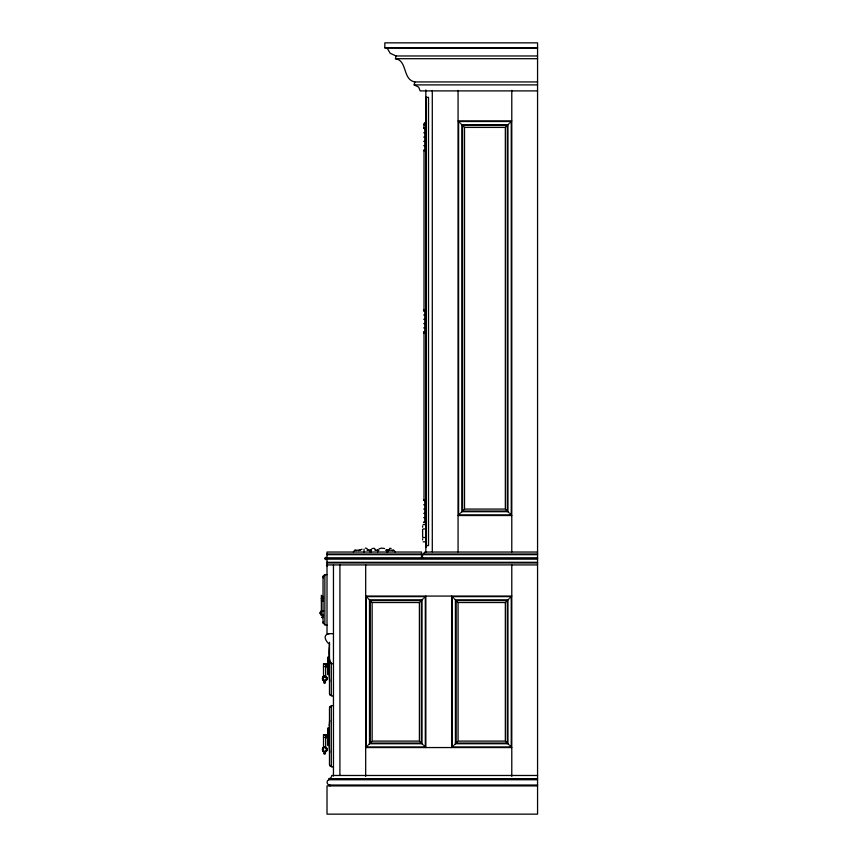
<?xml version="1.0" encoding="UTF-8"?>
<svg xmlns="http://www.w3.org/2000/svg" width="857" height="857" viewBox="0 0 857 857"><rect width="100%" height="100%" fill="white"/><g stroke="black" fill="none" stroke-linecap="round" stroke-linejoin="round"><path stroke-width="1.29" d="M353.33 552.037L354.669 550.237M320.368 613.344L320.368 612.701M323.26 751.161L324.439 751.707L322.918 750.786L322.607 748.707L324.439 747.197L322.661 748.611M327.042 678.798L325.264 680.779M326.935 748.707L326.988 749.971M320.347 612.937L321.803 610.891M322.586 677.919C322.061 680.212 325.906 682.065 322.671 679.44M327.02 678.969L326.978 677.983M325.264 558.303L326.431 557.993L326.121 559.16M326.871 557.95L326.871 559.021M537.564 81.94L414.788 81.94C402.372 79.53 407.653 60.643 395.452 58.704L396.009 55.973L537.564 55.973M537.564 90.896L420.155 90.896L418.677 87.135L414.177 84.897L414.788 81.94M424.044 123.922L425.843 122.583M323.068 576.472L324.867 575.133M329.517 707.528L331.305 706.189M320.507 612.177L321.654 610.966M326.871 679.44L325.103 680.812M326.871 750.346L326.303 751.139M326.849 750.389L325.264 751.685M323.1 622.396L323.517 621.7M322.81 677.405L324.439 676.302L323.657 676.559M322.746 677.501L323.507 676.655M505.769 126.986L507.301 125.454L462.555 125.454L462.555 511.029L507.301 511.029L507.301 125.454M509.09 512.818L507.965 511.704L507.965 124.79L509.09 123.665M509.904 122.851L511.233 121.523M327.01 566.006L327.545 565.47M458.602 514.971L458.602 121.512L511.243 121.512L511.243 514.971L458.602 514.971L459.952 513.632M460.755 512.818L461.88 511.704L461.88 124.79L460.755 123.665M462.555 511.029L464.087 509.497M419.834 602.096L421.355 600.564L370.17 600.564L370.17 743.062L421.355 743.062L421.355 600.564M423.154 744.862L422.03 743.737L422.03 599.889L423.154 598.775M423.958 597.961L425.297 596.633M505.769 602.096L507.301 600.564L456.106 600.564L456.106 743.062L507.301 743.062L507.301 600.564M509.09 744.862L507.965 743.737L507.965 599.889L509.09 598.775M509.904 597.961L511.233 596.633M366.218 747.015L366.218 596.622L425.308 596.622L425.308 747.015L366.218 747.015L367.567 745.665M368.371 744.862L369.496 743.737L369.496 599.889L368.371 598.775M370.17 743.062L371.702 741.53M452.164 747.015L452.164 596.622L511.243 596.622L511.243 747.015L452.164 747.015L453.503 745.665M454.317 744.862L455.431 743.737L455.431 599.889L454.317 598.775M456.106 743.062L457.638 741.53M388.907 549.948L389.839 548.276L391.135 548.448M326.281 751.161L325.103 751.707M392.377 550.687L393.074 550.28M358.472 550.623L362.093 549.166M371.992 548.566L374.348 548.298L375.912 550.473M379.019 548.876L381.365 548.116L384.622 548.523M537.564 554.672L423.037 554.672L421.869 556.193L423.283 557.928M537.564 779.741L328.917 779.741C325.885 780.545 326.871 785.462 329.977 785.033L537.564 785.033M329.699 720.159L329.163 726.029M423.272 553.954L424.772 552.037L537.564 552.037M328.917 779.741C328.756 778.038 332.205 777.888 331.723 775.478L537.564 775.478M329.163 633.677C321.921 634.801 325.96 641.711 329.495 644.25C328.863 650.774 327.931 657.673 331.305 663.757L333.459 663.757M365.328 548.105L366.678 548.384L368.553 550.355M537.564 785.912L327.01 785.912L327.01 814.15L537.564 814.15L537.564 42.85L384.825 42.85L384.825 47.821L537.564 47.821M384.825 47.821L537.564 48.174M395.452 58.704L537.564 58.704M414.177 84.897L537.564 84.897M425.843 97.344L428.532 97.344L428.532 545.588L425.843 545.588M425.843 102.711L426.379 102.711M458.067 120.976L511.779 120.976M461.88 124.79L507.965 124.79M423.69 127.822L425.843 127.822M423.69 128.496L425.8 128.496M423.69 132.792L425.693 132.792M423.69 137.088L425.693 137.088M423.69 141.384L425.693 141.384M423.69 145.679L425.693 145.679M423.69 149.975L425.8 149.975M423.69 150.65L425.843 150.65M423.69 310.052L425.843 310.052M423.69 310.727L425.8 310.727M423.69 315.022L425.693 315.022M423.69 319.318L425.693 319.318M423.69 323.614L425.693 323.614M423.69 327.91L425.693 327.91M423.69 332.205L425.843 332.205M423.69 332.88L425.843 332.88M423.69 499.802L425.843 499.802M423.69 500.477L425.8 500.477M423.69 504.773L425.693 504.773M423.69 509.069L425.693 509.069M461.88 511.704L507.965 511.704M423.69 513.364L425.693 513.364M458.067 515.518L511.779 515.518M423.69 517.66L425.693 517.66M423.69 521.956L425.8 521.956M423.69 522.631L425.843 522.631M423.154 524.645L425.843 524.645M423.154 528.94L425.843 528.94M423.154 537.532L425.843 537.532M423.154 541.828L425.843 541.828M425.843 547.205L426.379 547.205M355.077 550.205L360.379 550.205M367 550.205L371.563 550.205M374.938 550.205L378.912 550.205M385.532 550.205L393.481 550.205M327.01 553.997L421.548 553.997M537.564 553.997L423.037 553.997L423.037 554.672M327.01 554.672L421.548 554.672M327.01 557.95L421.548 557.95M537.564 557.95L423.69 557.95L423.69 558.485M326.635 558.485L325.939 557.789M327.01 558.485A1.071 1.071 0 0 0 325.403 557.553A1.071 1.071 0 0 0 325.403 559.417A1.071 1.071 0 0 0 327.01 558.485L537.564 558.485M327.01 559.021L537.564 559.021M327.01 562.299L537.564 562.299M327.01 562.963L537.564 562.963M327.01 564.924L537.564 564.924M327.01 574.597L324.867 574.597L324.867 625.085L327.01 625.085M365.682 596.076L511.779 596.076M321.375 598.25L323.517 598.25M321.375 598.679L323.517 598.679M369.496 599.889L422.03 599.889M455.431 599.889L507.965 599.889M321.375 601.003L323.517 601.003M321.375 615.444L323.517 615.444M321.643 617.051L323.25 617.051M321.932 617.586L322.96 617.586M333.459 633.677L327.01 633.677L327.01 552.037L421.548 552.037L421.548 558.485M327.813 657.844L327.813 673.731M327.813 660.318L329.163 660.308M328.092 662.15L329.163 662.15M323.517 664.207L326.742 664.207M327.813 665.364L329.163 665.364M323.517 666.532L326.742 666.532M328.092 668.589L329.163 668.589M327.813 670.42L329.163 670.42M323.517 680.972L325.671 680.972M323.785 682.579L325.403 682.579M324.085 683.115L325.103 683.115M333.459 695.98L331.305 695.98L331.305 662.707M333.459 705.654L331.305 705.654L331.305 766.886L333.459 766.886M327.813 728.75L327.813 744.637M327.813 731.214L329.163 731.214M328.092 733.046L329.163 733.046M323.517 735.102L326.742 735.102M327.813 736.27L329.163 736.27M323.517 737.427L326.742 737.427M328.092 739.495L329.163 739.495M327.813 741.326L329.163 741.326M369.496 743.737L422.03 743.737M455.431 743.737L507.965 743.737M365.682 747.55L511.779 747.55M323.517 751.868L325.671 751.868M323.785 753.474L325.403 753.474M324.085 754.021L325.103 754.021M328.917 778.649L537.564 778.649M324.867 624.549L323.068 623.21M331.305 695.445L329.517 694.106M331.305 766.351L329.517 765.001M396.009 55.973L390.192 53.263L387.203 48.174M325.103 676.302L325.885 676.559M325.103 747.197L326.892 748.611M325.264 676.323L327.02 678.133M325.264 747.218L326.871 748.557M393.888 550.237L395.227 552.037M321.964 615.208L320.347 613.109M329.699 681.486L329.163 675.605M329.699 752.382L329.163 746.511M355.484 550.28L356.18 550.687M321.803 615.155L320.507 613.869M323.496 596.708L322.596 596.215M326.035 676.655L326.892 677.705M458.624 121.523L459.952 122.851M462.555 125.454L464.087 126.986M505.769 509.497L507.301 511.029M509.904 513.632L511.233 514.961M452.175 596.633L453.503 597.961M456.106 600.564L457.638 602.096M366.239 596.633L367.567 597.961M370.17 600.564L371.702 602.096M505.769 741.53L507.301 743.062M509.904 745.665L511.233 746.993M419.834 741.53L421.355 743.062M423.958 745.665L425.297 746.993M323.239 751.139L322.671 750.346M424.494 125.433L424.086 124.736M323.517 577.982L323.1 577.286M511.779 90.381L511.779 551.972M511.779 564.924L511.779 776.367M458.067 90.381L458.067 551.972M451.628 596.076L451.628 747.55M432.292 90.521L432.292 551.801M426.379 97.344L426.379 545.588M425.843 89.899L425.843 552.519M425.843 596.076L425.843 747.55M424.772 128.496L424.772 149.975M424.772 310.727L424.772 332.205M424.772 500.477L424.772 521.956M424.011 124.329L424.011 128.346M424.011 151.046L424.011 311.316M424.011 331.498L424.011 499.663M422.619 525.898L422.619 527.173M422.619 529.519L422.619 536.964M422.619 538.732L422.619 539.921M387.782 549.84L387.782 552.037M386.711 549.84L386.711 552.037M377.68 549.84L377.68 552.037M371.231 549.84L371.231 552.037M370.16 549.84L370.16 552.037M365.682 564.924L365.682 776.367M364.064 549.23L364.064 552.037M339.908 564.924L339.908 775.499M333.459 564.924L333.459 776.078M329.977 785.033L329.977 785.912M329.484 642.311L329.484 693.699M329.484 707.936L329.484 764.594M326.742 663.779L326.742 666.96M326.742 734.685L326.742 737.856M325.671 677.105L325.671 663.789L323.517 663.779L323.517 677.105M325.671 748L325.671 734.695L323.517 734.685L323.517 748M323.035 576.879L323.035 622.793M321.364 595.261L321.375 611.577M424.258 123.408A1.896 1.339 0 0 1 425.04 122.712M323.485 615.283A2.421 2.421 0 0 1 320.207 612.937A2.421 2.421 0 0 1 323.646 610.837M323.389 615.037A2.153 2.153 0 0 1 320.475 612.948A2.153 2.153 0 0 1 323.539 611.084M321.878 614.351A1.521 1.521 0 0 1 321.461 613.998M321.332 612.241A1.521 1.521 0 0 1 321.782 611.759M323.282 575.947A1.896 1.339 0 0 1 324.064 575.261M326.067 677.769A1.521 1.521 0 0 1 326.067 679.344M325.103 680.04A1.521 1.521 0 0 1 324.439 680.04M323.539 679.44A1.521 1.521 0 0 1 323.475 677.769M323.753 677.426A1.521 1.521 0 0 1 324.332 677.105M325.21 677.105A1.521 1.521 0 0 1 325.789 677.426M330.513 695.327A1.896 1.339 0 0 1 329.731 694.631M325.21 748A1.521 1.521 0 0 1 325.317 750.871M323.539 750.336A1.521 1.521 0 0 1 323.475 748.664M330.513 766.222A1.896 1.339 0 0 1 329.731 765.526M329.731 707.004A1.896 1.339 0 0 1 330.513 706.318M505.341 127.414L464.515 127.414L464.515 509.069L505.341 509.069L505.341 127.414M419.394 602.525L372.131 602.525L372.131 741.101L419.394 741.101L419.394 602.525M505.341 602.525L458.067 602.525L458.067 741.101L505.341 741.101L505.341 602.525M329.163 657.094L327.813 657.094L327.813 674.534L329.163 674.534L329.163 657.094M329.163 727.989L327.813 727.989L327.813 745.44L329.163 745.44L329.163 727.989M323.485 680.608A2.421 2.421 0 0 0 327.192 678.648A2.421 2.421 0 0 0 323.646 676.419A2.421 2.421 0 0 0 323.485 680.608M323.635 680.372A2.153 2.153 0 0 0 326.924 678.637A2.153 2.153 0 0 0 323.764 676.655A2.153 2.153 0 0 0 323.635 680.372M323.485 751.503A2.421 2.421 0 0 0 327.192 749.543A2.421 2.421 0 0 0 323.646 747.315A2.421 2.421 0 0 0 323.485 751.503M323.635 751.278A2.153 2.153 0 0 0 326.924 749.532A2.153 2.153 0 0 0 323.764 747.561A2.153 2.153 0 0 0 323.635 751.278"/></g></svg>
